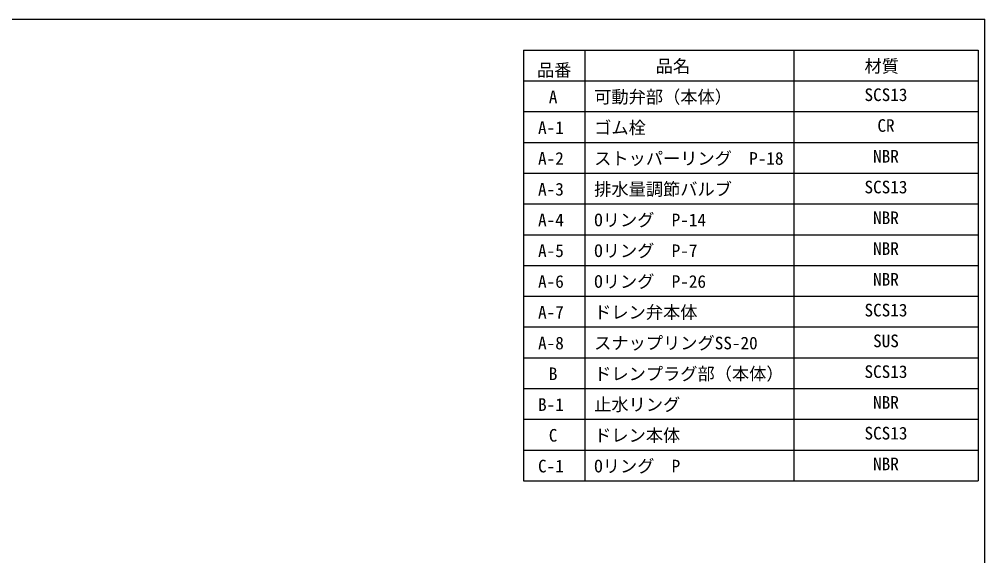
# Model space of a CAD drawing. Units: millimetres on the paper. Extents: x -140 to 140, y -97 to 99.
# Drawn here: x -16.9 to 140.1, y 11.9 to 99.1 of the extents above; entities that cross this region are included whole.
import ezdxf
from ezdxf.enums import TextEntityAlignment as Align

# ---------------------------------------------------------------- set-up
doc = ezdxf.new("R2010")
doc.units = ezdxf.units.MM
doc.linetypes.add('DASHED1', pattern=[1.8, 1.2, -0.6])
doc.layers.add('0-0_図面枠', color=7, linetype='Continuous')
doc.layers.add('0-1_ノズル', color=7, linetype='Continuous')
doc.styles.add('ＭＳ ゴシック', font='')
doc.styles.get('ＭＳ ゴシック').set_extended_font_data('MS Gothic')

msp = doc.modelspace()

# ---------------------------------------------------------------- linework, layer by layer
at = {"layer": '0-0_図面枠', "color": 5}
msp.add_line((-139.949, 99.1), (140.051, 99.1), dxfattribs=at)
msp.add_lwpolyline([(-139.949, 99.1), (-139.949, -96.9), (140.051, -96.9), (140.051, 99.1)], dxfattribs=at)
at = {"layer": '0-1_ノズル', "color": 5}
for p, q in [((65.051, 94.1), (139.005, 94.1)), ((65.051, 94.1), (65.051, 24.1)), ((75.051, 94.1), (75.051, 24.1)), ((109.005, 94.1), (109.005, 24.1)), ((139.005, 94.1), (139.005, 24.1)), ((65.051, 89.1), (139.005, 89.1)), ((65.051, 84.1), (139.005, 84.1)), ((65.051, 79.1), (139.005, 79.1)), ((65.051, 74.1), (139.005, 74.1)), ((65.051, 69.1), (139.005, 69.1)), ((65.051, 64.1), (139.005, 64.1)), ((65.051, 59.1), (139.005, 59.1)), ((65.051, 54.1), (139.005, 54.1)), ((65.051, 49.1), (139.005, 49.1)), ((65.051, 44.1), (139.005, 44.1)), ((65.051, 39.1), (139.005, 39.1)), ((65.051, 34.1), (139.005, 34.1)), ((65.051, 29.1), (139.005, 29.1)), ((65.051, 24.1), (139.005, 24.1))]:
    msp.add_line(p, q, dxfattribs=at)
at = {"layer": '0-1_ノズル', "linetype": 'DASHED1'}
msp.add_line((124.394, 32.693), (124.394, 32.691), dxfattribs=at)

# ---------------------------------------------------------------- texts
at = {"layer": '0-1_ノズル', "style": 'ＭＳ ゴシック'}
for s, p in [('品名', (86.551, 89.85)), ('材質', (120.505, 89.85)), ('品番', (67.251, 89.209)), ('A', (69.176, 84.85)), ('可動弁部（本体）', (76.551, 84.85)), ('SCS13', (120.505, 85.2)), ('A-1', (67.426, 79.85)), ('ゴム栓', (76.551, 79.85)), ('CR', (122.605, 80.2)), ('A-2', (67.426, 74.85)), ('ストッパーリング\u3000P-18', (76.551, 74.85)), ('NBR', (121.905, 75.2)), ('A-3', (67.426, 69.85)), ('排水量調節バルブ', (76.551, 69.85)), ('SCS13', (120.505, 70.2)), ('A-4', (67.426, 64.85)), ('Oリング\u3000P-14', (76.551, 64.85)), ('NBR', (121.905, 65.2)), ('Oリング\u3000P-7', (76.551, 59.85)), ('NBR', (121.905, 60.2)), ('A-5', (67.426, 59.85)), ('A-6', (67.426, 54.85)), ('Oリング\u3000P-26', (76.551, 54.85)), ('NBR', (121.905, 55.2)), ('A-7', (67.426, 49.85)), ('ドレン弁本体', (76.551, 49.85)), ('SCS13', (120.505, 50.2)), ('A-8', (67.426, 44.85)), ('スナップリングSS-20', (76.551, 44.85)), ('SUS', (121.905, 45.2)), ('B', (69.176, 39.85)), ('ドレンプラグ部（本体）', (76.551, 39.85)), ('SCS13', (120.505, 40.2)), ('止水リング', (76.551, 34.85)), ('NBR', (121.905, 35.2)), ('B-1', (67.426, 34.85)), ('C', (69.176, 29.85)), ('ドレン本体', (76.551, 29.85)), ('SCS13', (120.505, 30.2)), ('C-1', (67.426, 24.85)), ('Oリング\u3000P', (76.551, 24.85)), ('NBR', (121.905, 25.2))]:
    msp.add_text(s, height=2.053, dxfattribs=at).set_placement(p, align=Align.BOTTOM_LEFT)

doc.saveas('drawing.dxf')
